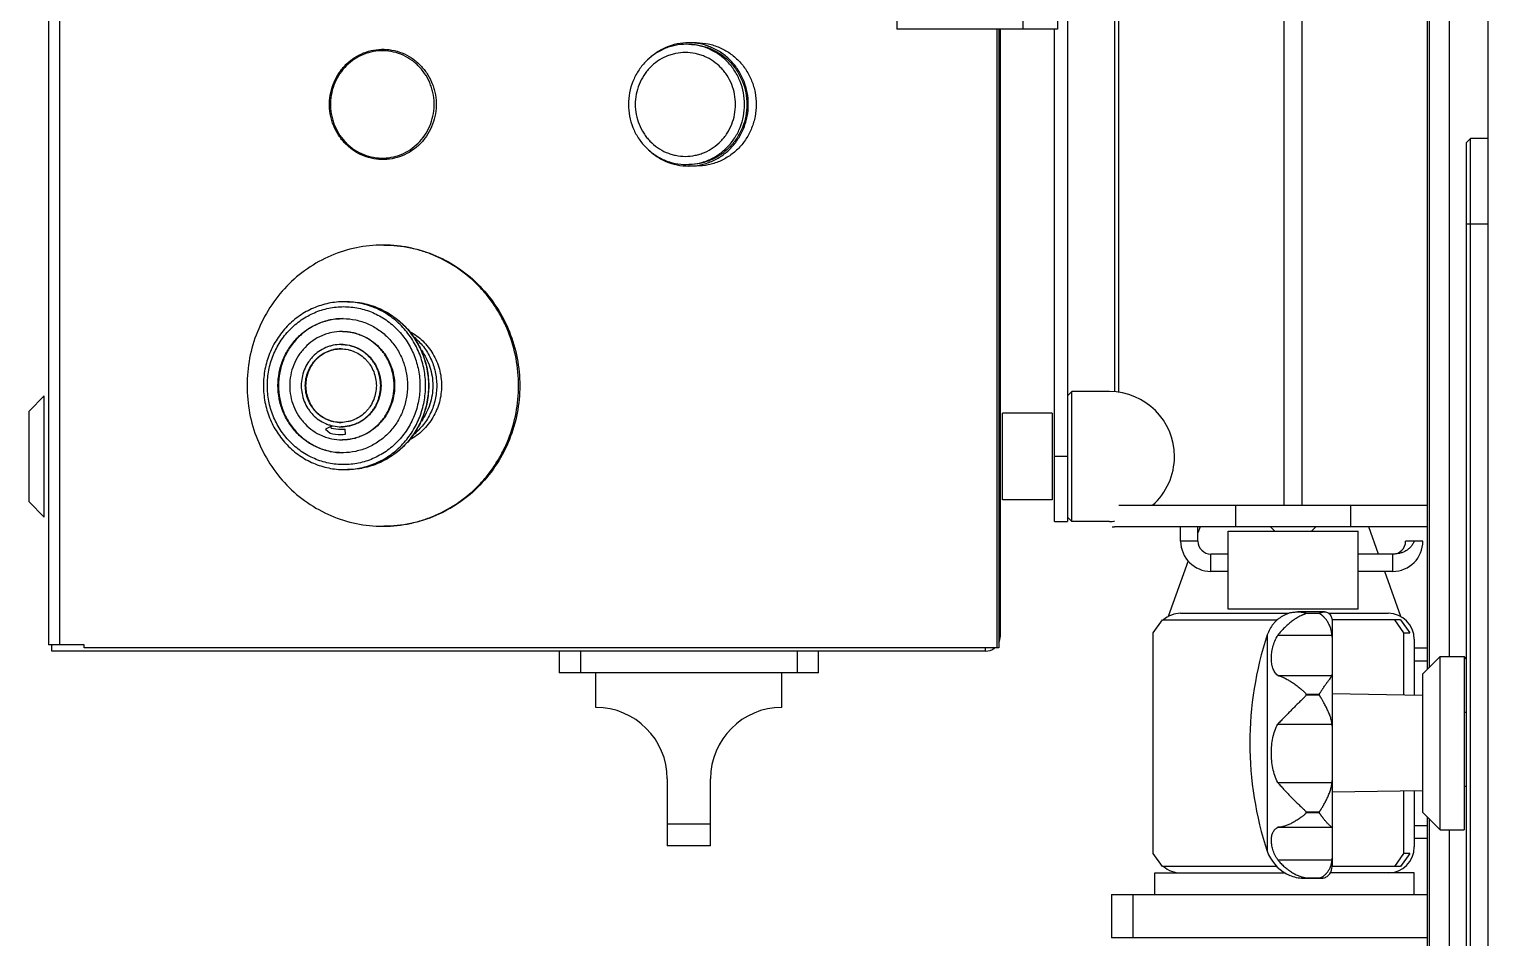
# Model space of a CAD drawing. Header units: millimetres. Extents: x -187347 to 135007, y -6415 to 292048.
# Drawn here: x -39841.5 to -39504.4, y 94202.8 to 94412.8 of the extents above; entities that cross this region are included whole.
import ezdxf

# ---------------------------------------------------------------- set-up
doc = ezdxf.new("R2010")
doc.units = ezdxf.units.MM
doc.header["$LTSCALE"] = 100
doc.layers.add('Layout Cabinplant', color=30, linetype='Continuous')

# ---------------------------------------------------------------- blocks, each defined once
blk = doc.blocks.new('Denester')
at = {"layer": 'Layout Cabinplant', "color": 0, "linetype": 'Continuous'}
for p, q in [((-917.9, -999.03), (-917.9, -2810.53)), ((-1250.58, -2000.78), (-1250.58, -2397.78)), ((-1247.98, -2397.78), (-1247.98, -2000.78)), ((-1017.37, -2121.53), (-1017.37, -2255.53)), ((-1015.08, -2203.53), (-1015.08, -2369.28)), ((-1004.08, -2339.35), (-1004.08, -2203.53)), ((-1003.21, -2339.45), (-1003.21, -2203.53)), ((-965.02, -2203.53), (-965.02, -2365.53)), ((-960.78, -2365.53), (-960.78, -2203.53)), ((-931.83, -2403.46), (-931.83, -2224.53)), ((-931.49, -2224.53), (-931.49, -2403.12)), ((-926.73, -2400.53), (-926.73, -2224.53)), ((-1054.47, -2248.02), (-1054.47, -2255.53)), ((-1025.37, -2248.01), (-1025.37, -2255.53)), ((-1017.37, -2255.53), (-1054.47, -2255.53)), ((-1031.31, -2398.53), (-1031.31, -2255.53)), ((-1030.92, -2255.53), (-1030.92, -2398.53)), ((-1030.58, -2395.78), (-1030.58, -2255.53)), ((-1018.08, -2369.28), (-1018.08, -2255.53)), ((-1100.78, -2258.66), (-1102.6, -2258.66)), ((-921.9, -2280.78), (-922.9, -2281.78)), ((-922.9, -2281.78), (-922.9, -2416.63)), ((-917.9, -2280.78), (-921.9, -2280.78)), ((-921.9, -2560.28), (-921.9, -2280.78)), ((-1100.78, -2287.16), (-1102.6, -2287.16)), ((-922.9, -2300.53), (-917.9, -2300.53)), ((-1015.08, -2340.28), (-1014.08, -2339.28)), ((-1005.33, -2339.28), (-1014.08, -2339.28)), ((-1014.08, -2369.28), (-1014.08, -2339.28)), ((-1251.58, -2340.28), (-1255.08, -2343.78)), ((-1251.58, -2368.28), (-1251.58, -2340.28)), ((-1255.08, -2364.78), (-1255.08, -2343.78)), ((-1018.58, -2344.28), (-1030.08, -2344.28)), ((-1030.08, -2364.28), (-1030.08, -2344.28)), ((-1018.58, -2344.28), (-1018.58, -2364.28)), ((-1185.15, -2347.25), (-1186.6, -2347.96)), ((-1186.6, -2347.96), (-1185.51, -2348.91)), ((-1185.26, -2347.74), (-1185.15, -2347.25)), ((-1181.94, -2349.13), (-1182.06, -2347.94)), ((-1015.08, -2354.28), (-1018.08, -2354.28)), ((-1251.58, -2368.28), (-1255.08, -2364.78)), ((-1018.58, -2364.28), (-1030.08, -2364.28)), ((-1003.21, -2365.53), (-931.83, -2365.53)), ((-976.26, -2365.53), (-976.26, -2370.53)), ((-949.55, -2370.53), (-949.55, -2365.53)), ((-1018.08, -2369.28), (-1015.08, -2369.28)), ((-1015.08, -2368.28), (-1014.08, -2369.28)), ((-1005.33, -2369.28), (-1014.08, -2369.28)), ((-1004.71, -2370.53), (-1004.16, -2370.53)), ((-931.83, -2370.53), (-1004.16, -2370.53)), ((-988.9, -2373.83), (-988.9, -2370.53)), ((-984.9, -2373.83), (-984.9, -2370.53)), ((-984.4, -2370.53), (-984.9, -2371.95)), ((-977.9, -2371.53), (-947.9, -2371.53)), ((-977.9, -2389.53), (-977.9, -2371.53)), ((-968.15, -2370.53), (-967.15, -2371.53)), ((-957.65, -2370.53), (-958.65, -2371.53)), ((-947.9, -2389.53), (-947.9, -2371.53)), ((-943.17, -2376.83), (-945.41, -2370.53)), ((-984.9, -2373.83), (-988.9, -2373.83)), ((-977.9, -2376.83), (-981.9, -2376.83)), ((-981.9, -2380.83), (-981.9, -2376.83)), ((-939.9, -2376.83), (-947.9, -2376.83)), ((-939.9, -2376.83), (-939.9, -2380.83)), ((-932.9, -2373.83), (-936.9, -2373.83)), ((-987.2, -2378.4), (-991.78, -2391.28)), ((-977.9, -2380.83), (-981.9, -2380.83)), ((-939.9, -2380.83), (-947.9, -2380.83)), ((-938.02, -2391.28), (-941.74, -2380.83)), ((-988.9, -2390.53), (-963.89, -2390.53)), ((-947.9, -2389.53), (-977.9, -2389.53)), ((-955.68, -2390.19), (-961.82, -2390.19)), ((-959.9, -2390.48), (-956.9, -2390.48)), ((-959.9, -2390.56), (-959.9, -2390.48)), ((-956.9, -2390.56), (-959.9, -2390.56)), ((-956.9, -2390.48), (-956.9, -2390.56)), ((-954.67, -2390.53), (-940.9, -2390.53)), ((-995.25, -2395.03), (-993.13, -2392.03)), ((-993.13, -2392.03), (-966.56, -2392.03)), ((-938.08, -2392.03), (-953.9, -2392.03)), ((-953.9, -2392.13), (-953.9, -2447.15)), ((-939.5, -2392.03), (-937.38, -2395.03)), ((-938.08, -2392.03), (-935.96, -2395.03)), ((-995.25, -2446.03), (-995.25, -2395.03)), ((-968.9, -2395.53), (-968.9, -2445.53)), ((-966.44, -2395.58), (-953.91, -2395.58)), ((-937.38, -2395.03), (-935.96, -2395.03)), ((-937.38, -2395.03), (-937.38, -2409.45)), ((-934.9, -2396.53), (-934.9, -2409.49)), ((-1242.37, -2397.78), (-1250.58, -2397.78)), ((-1249.83, -2399.28), (-1249.83, -2397.78)), ((-1034.08, -2399.28), (-1249.83, -2399.28)), ((-1242.37, -2398.53), (-1242.37, -2397.78)), ((-1030.92, -2398.53), (-1242.37, -2398.53)), ((-1132.58, -2399.28), (-1132.58, -2404.28)), ((-1127.58, -2404.28), (-1127.58, -2399.28)), ((-1077.58, -2399.28), (-1077.58, -2404.28)), ((-1072.58, -2404.28), (-1072.58, -2399.28)), ((-1034.08, -2398.53), (-1034.08, -2399.28)), ((-934.9, -2398.53), (-931.83, -2398.53)), ((-932.9, -2404.53), (-928.9, -2400.53)), ((-928.9, -2400.53), (-923.4, -2400.53)), ((-928.9, -2440.53), (-928.9, -2400.53)), ((-922.9, -2401.03), (-923.4, -2400.53)), ((-923.4, -2400.53), (-923.4, -2413.27)), ((-934.9, -2401.53), (-931.83, -2401.53)), ((-1072.58, -2404.28), (-1132.58, -2404.28)), ((-1124.08, -2412.28), (-1124.08, -2404.28)), ((-1081.08, -2412.28), (-1081.08, -2404.28)), ((-966.44, -2404.91), (-953.91, -2404.91)), ((-932.9, -2436.53), (-932.9, -2404.53)), ((-959.9, -2409.18), (-956.9, -2409.18)), ((-959.9, -2409.43), (-959.9, -2409.18)), ((-956.9, -2409.43), (-959.9, -2409.43)), ((-956.9, -2409.18), (-956.9, -2409.43)), ((-932.9, -2409.53), (-953.9, -2409.16)), ((-923.4, -2413.27), (-922.9, -2413.45)), ((-923.4, -2413.27), (-923.4, -2440.53)), ((-966.44, -2416.12), (-953.91, -2416.12)), ((-922.9, -2416.63), (-922.9, -2424.43)), ((-922.9, -2424.43), (-922.9, -2559.28)), ((-1107.58, -2428.78), (-1107.58, -2444.28)), ((-1097.58, -2444.28), (-1097.58, -2428.78)), ((-966.44, -2429.65), (-953.91, -2429.65)), ((-922.9, -2430.53), (-923.4, -2430.53)), ((-932.9, -2431.53), (-953.9, -2431.9)), ((-937.38, -2431.61), (-937.38, -2446.03)), ((-934.9, -2431.56), (-934.9, -2444.53)), ((-959.9, -2436.43), (-956.9, -2436.43)), ((-959.9, -2436.66), (-959.9, -2436.43)), ((-956.9, -2436.66), (-959.9, -2436.66)), ((-956.9, -2436.43), (-956.9, -2436.66)), ((-932.9, -2436.53), (-928.9, -2440.53)), ((-931.83, -2659), (-931.83, -2437.6)), ((-1097.58, -2439.28), (-1107.58, -2439.28)), ((-966.44, -2439.98), (-953.91, -2439.98)), ((-934.9, -2439.53), (-931.83, -2439.53)), ((-931.49, -2437.94), (-931.49, -2659.41)), ((-928.9, -2440.53), (-923.4, -2440.53)), ((-926.73, -2664.2), (-926.73, -2440.53)), ((-1097.58, -2444.28), (-1107.58, -2444.28)), ((-934.9, -2442.53), (-931.83, -2442.53)), ((-993.13, -2449.03), (-995.25, -2446.03)), ((-966.44, -2447.52), (-953.91, -2447.52)), ((-953.9, -2447.15), (-953.9, -2449.03)), ((-937.38, -2446.03), (-939.5, -2449.03)), ((-935.96, -2446.03), (-938.08, -2449.03)), ((-935.96, -2446.03), (-937.38, -2446.03)), ((-994.9, -2450.53), (-964.8, -2450.53)), ((-994.9, -2455.53), (-994.9, -2450.53)), ((-966.67, -2449.03), (-993.13, -2449.03)), ((-964.47, -2450.73), (-963.65, -2451.14)), ((-954.43, -2450.73), (-954.78, -2451.14)), ((-934.9, -2450.53), (-954.3, -2450.53)), ((-938.08, -2449.03), (-953.9, -2449.03)), ((-934.9, -2455.53), (-934.9, -2450.53)), ((-956.34, -2451.79), (-960.62, -2451.79)), ((-959.9, -2451.7), (-956.9, -2451.7)), ((-959.9, -2451.74), (-959.9, -2451.7)), ((-956.9, -2451.74), (-959.9, -2451.74)), ((-956.9, -2451.7), (-956.9, -2451.74)), ((-1004.9, -2455.53), (-931.83, -2455.53)), ((-1004.9, -2455.53), (-1004.9, -2465.53)), ((-999.9, -2465.53), (-999.9, -2455.53)), ((-931.83, -2465.53), (-1004.9, -2465.53))]:
    blk.add_line(p, q, dxfattribs=at)
for centre, radius, start, end in [((-1173.32, -2335.65), 30.24, 89.5119, 90), ((-1182.18, -2336.61), 18.1, 87.8735, 89.9996), ((-1182.59, -2336.81), 14.4, 89.5766, 90), ((-1182.77, -2337.01), 11.6, 89.4816, 89.9999), ((-1183.04, -2337.3), 7.89, 89.4425, 89.9999), ((-1183, -2337.22), 8.81, 89.5, 89.9999), ((-1172.48, -2337.55), 10.95, 129.5243, 129.7008), ((-1173.3, -2337.26), 10.6, 107.5445, 107.9252), ((-1173.04, -2337.26), 10.6, 108.6951, 109.0421), ((-1172.64, -2337.28), 10.63, 110.0244, 110.4318), ((-1170.03, -2337.46), 8.31, 114.3439, 114.9033), ((-1168.17, -2337.79), 8.75, 144.288, 144.7861), ((-1168.41, -2337.55), 8.41, 122.8559, 123.4762), ((-1168.18, -2338.03), 8.75, 215.2169, 215.7145), ((-1183.04, -2338.52), 7.89, 270.0001, 270.5575), ((-1172.48, -2338.27), 10.95, 230.2991, 230.4755), ((-1170.03, -2338.36), 8.31, 245.0942, 245.6532), ((-1168.41, -2338.27), 8.41, 236.5238, 237.1441), ((-1183.05, -2338.27), 10.92, 256.9684, 269.9924), ((-1183.05, -2338.19), 9.8, 256.9999, 269.9925), ((-1183.05, -2338.2), 9.79, 270.0024, 275.8494), ((-1183.05, -2338.28), 10.91, 270.0024, 275.8494), ((-1183, -2338.6), 8.81, 270.0001, 270.5), ((-1173.3, -2338.56), 10.6, 252.0706, 252.4519), ((-1173.04, -2338.56), 10.6, 250.9588, 251.3059), ((-1172.64, -2338.54), 10.63, 249.5679, 249.9753), ((-1182.77, -2338.8), 11.6, 270.0001, 270.5184), ((-1182.59, -2339.01), 14.4, 270, 270.4234), ((-1182.18, -2339.21), 18.1, 270.0004, 272.1265), ((-1173.32, -2340.17), 30.24, 270, 270.4881), ((-981.9, -2373.83), 7, 180, 270), ((-981.9, -2373.83), 3, 180, 270), ((-939.9, -2373.83), 7, 270, 0), ((-939.9, -2373.83), 3, 270, 0), ((-988.9, -2396.53), 6, 90, 131.3415), ((-940.9, -2396.53), 6, 0, 90), ((-959.53, -2399.02), 10, 143.006, 159.5546), ((-1034.08, -2395.78), 3.5, 334.4732, 0), ((-892.78, -2420.53), 80.12, 161.8194, 198.1806), ((-963.04, -2396), 9.14, 359.9668, 2.627), ((-1034.08, -2395.78), 3.5, 270, 308.0281), ((-1124.08, -2428.78), 16.5, 0, 90), ((-1081.08, -2428.78), 16.5, 90, 180), ((-964.68, -2416.58), 10.78, 359.9637, 2.4192), ((-965.71, -2429.17), 11.81, 357.6891, 0.0398), ((-959.53, -2442.04), 10, 200.4454, 240.3863), ((-961.08, -2447.15), 7.18, 357.0368, 0.0349), ((-940.9, -2444.53), 6, 270, 0), ((-988.9, -2444.53), 6, 228.6634, 270), ((-956.9, -2449.03), 3, 325.4676, 0), ((-958.05, -2448.93), 4.15, 358.62, 0.008)]:
    blk.add_arc(centre, radius, start, end, dxfattribs=at)
for major_axis, start_param, end_param in [((0, 15), 4.712389, 6.283185), ((15, 0), 5.434014, 6.283185), ((0, 15), 3.141593, 3.219376)]:
    blk.add_ellipse((-1005.33, -2354.28), major_axis=major_axis, ratio=1, start_param=start_param, end_param=end_param, dxfattribs=at)
for points, knots in [([(-1103.13, -2259.02), (-1104.01, -2259.02), (-1105.33, -2259.15), (-1107.03, -2259.59), (-1108.69, -2260.21), (-1110.64, -2261.29), (-1112.34, -2262.74), (-1113.52, -2264.08), (-1114.57, -2265.55), (-1115.61, -2267.56), (-1116.38, -2270.19), (-1116.64, -2272.91), (-1116.38, -2275.63), (-1115.61, -2278.25), (-1114.57, -2280.27), (-1113.52, -2281.74), (-1112.34, -2283.08), (-1110.64, -2284.53), (-1108.69, -2285.61), (-1107.03, -2286.23), (-1105.33, -2286.67), (-1104.01, -2286.8), (-1103.13, -2286.8)], [0, 0, 0, 0, 0.061414, 0.092217, 0.123072, 0.184953, 0.247227, 0.27856, 0.309998, 0.373082, 0.436461, 0.5, 0.563539, 0.626918, 0.690002, 0.72144, 0.752773, 0.815047, 0.876928, 0.907783, 0.938586, 1, 1, 1, 1]), ([(-1102.6, -2258.66), (-1103.5, -2258.66), (-1105.32, -2258.85), (-1107.92, -2259.67), (-1110.33, -2261), (-1111.72, -2262.2), (-1112.36, -2262.86)], [0, 0, 0, 0, 0.248486, 0.49764, 0.748024, 1, 1, 1, 1]), ([(-1103.13, -2286.8), (-1102.25, -2286.8), (-1100.93, -2286.67), (-1099.23, -2286.23), (-1097.57, -2285.61), (-1095.62, -2284.53), (-1093.92, -2283.08), (-1092.74, -2281.74), (-1091.69, -2280.27), (-1090.65, -2278.25), (-1089.88, -2275.63), (-1089.62, -2272.91), (-1089.88, -2270.19), (-1090.65, -2267.56), (-1091.69, -2265.55), (-1092.74, -2264.08), (-1093.92, -2262.74), (-1095.62, -2261.29), (-1097.57, -2260.21), (-1099.23, -2259.59), (-1100.93, -2259.15), (-1102.25, -2259.02), (-1103.13, -2259.02)], [0, 0, 0, 0, 0.061414, 0.092217, 0.123072, 0.184953, 0.247227, 0.27856, 0.309998, 0.373082, 0.436461, 0.5, 0.563539, 0.626918, 0.690002, 0.72144, 0.752773, 0.815047, 0.876928, 0.907783, 0.938586, 1, 1, 1, 1]), ([(-1102.6, -2287.16), (-1101.7, -2287.16), (-1100.35, -2287.02), (-1098.6, -2286.57), (-1096.9, -2285.94), (-1094.9, -2284.83), (-1093.15, -2283.34), (-1091.94, -2281.96), (-1090.87, -2280.46), (-1089.8, -2278.39), (-1089.01, -2275.7), (-1088.75, -2272.91), (-1089.01, -2270.12), (-1089.8, -2267.43), (-1090.87, -2265.36), (-1091.94, -2263.86), (-1093.15, -2262.48), (-1094.9, -2260.99), (-1096.9, -2259.88), (-1098.6, -2259.25), (-1100.35, -2258.8), (-1101.7, -2258.66), (-1102.6, -2258.66)], [0, 0, 0, 0, 0.061415, 0.092217, 0.123072, 0.184954, 0.247226, 0.27856, 0.309997, 0.373082, 0.436461, 0.5, 0.563537, 0.626916, 0.69, 0.721437, 0.752771, 0.815044, 0.876926, 0.907781, 0.938585, 1, 1, 1, 1]), ([(-1102.6, -2259.02), (-1101.72, -2259.02), (-1100.4, -2259.15), (-1098.7, -2259.59), (-1097.04, -2260.21), (-1095.09, -2261.29), (-1093.39, -2262.74), (-1092.21, -2264.08), (-1091.16, -2265.55), (-1090.12, -2267.56), (-1089.35, -2270.19), (-1089.1, -2272.91), (-1089.35, -2275.63), (-1090.12, -2278.25), (-1091.16, -2280.27), (-1092.21, -2281.74), (-1093.39, -2283.08), (-1095.09, -2284.53), (-1097.04, -2285.61), (-1098.7, -2286.23), (-1100.4, -2286.67), (-1101.72, -2286.8), (-1102.6, -2286.8)], [0, 0, 0, 0, 0.061415, 0.092218, 0.123072, 0.184954, 0.247226, 0.27856, 0.309997, 0.373082, 0.436461, 0.499999, 0.563537, 0.626916, 0.69, 0.721437, 0.75277, 0.815044, 0.876926, 0.907781, 0.938585, 1, 1, 1, 1]), ([(-1100.78, -2258.66), (-1099.88, -2258.66), (-1098.52, -2258.8), (-1096.78, -2259.25), (-1095.08, -2259.88), (-1093.08, -2260.99), (-1091.33, -2262.48), (-1090.12, -2263.86), (-1089.05, -2265.36), (-1087.98, -2267.43), (-1087.19, -2270.12), (-1086.93, -2272.91), (-1087.19, -2275.7), (-1087.98, -2278.39), (-1089.05, -2280.46), (-1090.12, -2281.96), (-1091.33, -2283.34), (-1093.08, -2284.83), (-1095.08, -2285.94), (-1096.78, -2286.57), (-1098.52, -2287.02), (-1099.88, -2287.16), (-1100.78, -2287.16)], [0, 0, 0, 0, 0.061415, 0.092217, 0.123072, 0.184954, 0.247226, 0.27856, 0.309997, 0.373082, 0.436461, 0.5, 0.563537, 0.626916, 0.69, 0.721437, 0.752771, 0.815044, 0.876926, 0.907781, 0.938585, 1, 1, 1, 1]), ([(-1178.31, -2284.57), (-1179.04, -2284.23), (-1180.11, -2283.61), (-1181.38, -2282.58), (-1182.55, -2281.43), (-1183.8, -2279.78), (-1184.71, -2277.91), (-1185.22, -2276.33), (-1185.58, -2274.7), (-1185.73, -2272.61), (-1185.43, -2270.12), (-1184.68, -2267.73), (-1183.48, -2265.55), (-1181.9, -2263.64), (-1179.98, -2262.09), (-1177.81, -2260.95), (-1175.46, -2260.27), (-1173.03, -2260.08), (-1170.61, -2260.39), (-1169.07, -2260.91), (-1168.34, -2261.25)], [0, 0, 0, 0, 0.061977, 0.093139, 0.124398, 0.187131, 0.250214, 0.281897, 0.31363, 0.377104, 0.44056, 0.503853, 0.56686, 0.629502, 0.691756, 0.753656, 0.815291, 0.876793, 0.938313, 1, 1, 1, 1]), ([(-1168.6, -2261.56), (-1169.32, -2261.23), (-1170.82, -2260.72), (-1173.17, -2260.43), (-1175.53, -2260.61), (-1177.81, -2261.27), (-1179.92, -2262.38), (-1181.78, -2263.89), (-1183.32, -2265.74), (-1184.48, -2267.87), (-1185.22, -2270.2), (-1185.5, -2272.62), (-1185.35, -2274.66), (-1185.01, -2276.24), (-1184.51, -2277.78), (-1183.63, -2279.6), (-1182.41, -2281.21), (-1181.27, -2282.33), (-1180.03, -2283.33), (-1179, -2283.93), (-1178.28, -2284.26)], [0, 0, 0, 0, 0.061615, 0.123065, 0.184479, 0.246041, 0.307888, 0.37012, 0.432774, 0.495822, 0.559178, 0.622711, 0.686265, 0.718034, 0.74975, 0.812888, 0.875642, 0.9069, 0.938068, 1, 1, 1, 1]), ([(-1168.34, -2261.25), (-1167.6, -2261.59), (-1166.53, -2262.21), (-1165.26, -2263.23), (-1164.09, -2264.39), (-1162.84, -2266.04), (-1161.93, -2267.91), (-1161.42, -2269.49), (-1161.07, -2271.12), (-1160.91, -2273.21), (-1161.21, -2275.7), (-1161.97, -2278.08), (-1163.16, -2280.27), (-1164.74, -2282.18), (-1166.66, -2283.73), (-1168.83, -2284.87), (-1171.18, -2285.55), (-1173.61, -2285.74), (-1176.03, -2285.43), (-1177.57, -2284.91), (-1178.31, -2284.57)], [0, 0, 0, 0, 0.061977, 0.093139, 0.124398, 0.187131, 0.250214, 0.281897, 0.31363, 0.377104, 0.44056, 0.503853, 0.56686, 0.629502, 0.691756, 0.753656, 0.815291, 0.876793, 0.938313, 1, 1, 1, 1]), ([(-1178.28, -2284.26), (-1177.57, -2284.59), (-1176.07, -2285.1), (-1173.72, -2285.39), (-1171.36, -2285.21), (-1169.08, -2284.55), (-1166.97, -2283.44), (-1165.11, -2281.93), (-1163.57, -2280.08), (-1162.41, -2277.95), (-1161.67, -2275.62), (-1161.39, -2273.2), (-1161.53, -2271.16), (-1161.88, -2269.58), (-1162.37, -2268.04), (-1163.26, -2266.22), (-1164.48, -2264.61), (-1165.62, -2263.49), (-1166.85, -2262.49), (-1167.89, -2261.89), (-1168.6, -2261.56)], [0, 0, 0, 0, 0.061615, 0.123065, 0.184478, 0.246041, 0.307888, 0.37012, 0.432774, 0.495822, 0.559178, 0.622711, 0.686265, 0.718035, 0.749751, 0.812888, 0.875642, 0.9069, 0.938068, 1, 1, 1, 1]), ([(-1103.38, -2260.91), (-1104.14, -2260.91), (-1105.28, -2261.03), (-1106.75, -2261.41), (-1108.18, -2261.94), (-1109.87, -2262.87), (-1111.34, -2264.12), (-1112.36, -2265.29), (-1113.26, -2266.55), (-1114.16, -2268.29), (-1114.82, -2270.56), (-1115.05, -2272.91), (-1114.82, -2275.26), (-1114.16, -2277.53), (-1113.26, -2279.27), (-1112.36, -2280.53), (-1111.34, -2281.7), (-1109.87, -2282.95), (-1108.18, -2283.88), (-1106.75, -2284.41), (-1105.28, -2284.79), (-1104.14, -2284.91), (-1103.38, -2284.91)], [0, 0, 0, 0, 0.061413, 0.092219, 0.123074, 0.184953, 0.247227, 0.278559, 0.309997, 0.373082, 0.436461, 0.499999, 0.563536, 0.626915, 0.689999, 0.721436, 0.752769, 0.815043, 0.876924, 0.90778, 0.938587, 1, 1, 1, 1]), ([(-1103.38, -2284.91), (-1102.62, -2284.91), (-1101.48, -2284.79), (-1100.01, -2284.41), (-1098.58, -2283.88), (-1096.89, -2282.95), (-1095.42, -2281.7), (-1094.41, -2280.53), (-1093.5, -2279.27), (-1092.6, -2277.53), (-1091.94, -2275.26), (-1091.72, -2272.91), (-1091.94, -2270.56), (-1092.6, -2268.29), (-1093.5, -2266.55), (-1094.41, -2265.29), (-1095.42, -2264.12), (-1096.89, -2262.87), (-1098.58, -2261.94), (-1100.01, -2261.41), (-1101.48, -2261.03), (-1102.62, -2260.91), (-1103.38, -2260.91)], [0, 0, 0, 0, 0.061413, 0.092219, 0.123074, 0.184953, 0.247227, 0.278559, 0.309997, 0.373082, 0.436461, 0.499999, 0.563536, 0.626915, 0.689999, 0.721436, 0.752769, 0.815043, 0.876924, 0.90778, 0.938587, 1, 1, 1, 1]), ([(-1112.37, -2282.95), (-1111.74, -2283.61), (-1110.34, -2284.81), (-1107.93, -2286.15), (-1105.32, -2286.97), (-1103.51, -2287.16), (-1102.6, -2287.16)], [0, 0, 0, 0, 0.251979, 0.502365, 0.751519, 1, 1, 1, 1]), ([(-1173.32, -2305.41), (-1175.37, -2305.41), (-1179.49, -2305.83), (-1185.43, -2307.7), (-1190.89, -2310.72), (-1195.68, -2314.8), (-1199.6, -2319.75), (-1202.52, -2325.41), (-1204.31, -2331.54), (-1204.92, -2337.91), (-1204.31, -2344.28), (-1202.52, -2350.41), (-1199.6, -2356.07), (-1195.68, -2361.02), (-1190.89, -2365.1), (-1185.43, -2368.12), (-1179.49, -2369.99), (-1175.37, -2370.41), (-1173.32, -2370.41)], [0, 0, 0, 0, 0.061435, 0.123031, 0.184931, 0.247224, 0.30994, 0.373043, 0.436442, 0.5, 0.563558, 0.626957, 0.69006, 0.752775, 0.815069, 0.876969, 0.938565, 1, 1, 1, 1]), ([(-1173.06, -2305.41), (-1171.01, -2305.41), (-1166.89, -2305.83), (-1160.96, -2307.7), (-1155.49, -2310.72), (-1150.71, -2314.8), (-1146.78, -2319.75), (-1143.87, -2325.41), (-1142.07, -2331.54), (-1141.47, -2337.91), (-1142.07, -2344.28), (-1143.87, -2350.41), (-1146.78, -2356.07), (-1150.71, -2361.02), (-1155.49, -2365.1), (-1160.96, -2368.12), (-1166.89, -2369.99), (-1171.01, -2370.41), (-1173.06, -2370.41)], [0, 0, 0, 0, 0.061435, 0.123031, 0.184931, 0.247224, 0.30994, 0.373043, 0.436442, 0.5, 0.563558, 0.626957, 0.69006, 0.752775, 0.815069, 0.876969, 0.938565, 1, 1, 1, 1]), ([(-1173.06, -2370.41), (-1172.04, -2370.4), (-1170, -2370.28), (-1166.96, -2369.79), (-1163.99, -2368.99), (-1160.14, -2367.54), (-1155.62, -2365), (-1151.67, -2361.61), (-1148.94, -2358.47), (-1147.12, -2355.91), (-1145.55, -2353.18), (-1143.81, -2349.34), (-1142.33, -2344.25), (-1141.73, -2337.91), (-1142.33, -2331.57), (-1143.81, -2326.48), (-1145.55, -2322.64), (-1147.12, -2319.91), (-1148.94, -2317.35), (-1151.67, -2314.21), (-1155.62, -2310.82), (-1160.14, -2308.28), (-1163.99, -2306.82), (-1166.96, -2306.03), (-1170, -2305.54), (-1172.04, -2305.42), (-1173.06, -2305.41)], [0, 0, 0, 0, 0.030723, 0.061476, 0.092264, 0.123115, 0.184981, 0.247241, 0.278566, 0.309994, 0.341519, 0.37313, 0.436486, 0.5, 0.563514, 0.62687, 0.658481, 0.690006, 0.721434, 0.752759, 0.815018, 0.876885, 0.907736, 0.938524, 0.969276, 1, 1, 1, 1]), ([(-1182.18, -2318.51), (-1182.8, -2318.51), (-1184.02, -2318.57), (-1185.85, -2318.85), (-1187.63, -2319.32), (-1189.95, -2320.17), (-1192.67, -2321.68), (-1195.05, -2323.71), (-1196.69, -2325.59), (-1197.79, -2327.12), (-1198.74, -2328.75), (-1199.79, -2331.05), (-1200.68, -2334.11), (-1201.04, -2337.91), (-1200.68, -2341.71), (-1199.79, -2344.77), (-1198.74, -2347.07), (-1197.79, -2348.7), (-1196.69, -2350.23), (-1195.05, -2352.11), (-1192.67, -2354.14), (-1189.95, -2355.65), (-1187.63, -2356.5), (-1185.85, -2356.97), (-1184.02, -2357.25), (-1182.8, -2357.31), (-1182.18, -2357.31)], [0, 0, 0, 0, 0.030727, 0.061475, 0.092264, 0.123114, 0.184976, 0.247231, 0.278555, 0.309983, 0.341508, 0.373121, 0.436481, 0.5, 0.563519, 0.626879, 0.658492, 0.690017, 0.721445, 0.752769, 0.815024, 0.876886, 0.907736, 0.938525, 0.969273, 1, 1, 1, 1]), ([(-1182.38, -2356.17), (-1182.96, -2356.17), (-1184.11, -2356.11), (-1185.83, -2355.85), (-1187.51, -2355.41), (-1189.69, -2354.61), (-1192.25, -2353.19), (-1194.49, -2351.28), (-1196.03, -2349.51), (-1197.07, -2348.07), (-1197.96, -2346.53), (-1198.95, -2344.37), (-1199.79, -2341.49), (-1200.13, -2337.91), (-1199.79, -2334.33), (-1198.95, -2331.46), (-1197.96, -2329.29), (-1197.07, -2327.75), (-1196.04, -2326.31), (-1194.49, -2324.54), (-1192.25, -2322.64), (-1189.69, -2321.22), (-1187.51, -2320.41), (-1185.27, -2319.83), (-1183.53, -2319.65), (-1182.38, -2319.65)], [0, 0, 0, 0, 0.030718, 0.06147, 0.092257, 0.123108, 0.184961, 0.247202, 0.278519, 0.309942, 0.341465, 0.373077, 0.436432, 0.49995, 0.56347, 0.626835, 0.658456, 0.689993, 0.721433, 0.752766, 0.815029, 0.876918, 0.907783, 0.93859, 1, 1, 1, 1]), ([(-1182.38, -2319.65), (-1181.8, -2319.65), (-1180.65, -2319.71), (-1178.93, -2319.97), (-1177.25, -2320.41), (-1175.07, -2321.21), (-1172.51, -2322.63), (-1170.27, -2324.54), (-1168.72, -2326.31), (-1167.69, -2327.75), (-1166.8, -2329.29), (-1165.81, -2331.45), (-1164.97, -2334.32), (-1164.63, -2337.9), (-1164.97, -2341.49), (-1165.81, -2344.36), (-1166.79, -2346.52), (-1167.68, -2348.07), (-1168.72, -2349.51), (-1170.27, -2351.28), (-1172.5, -2353.18), (-1175.07, -2354.6), (-1177.25, -2355.41), (-1179.49, -2355.99), (-1181.23, -2356.17), (-1182.38, -2356.17)], [0, 0, 0, 0, 0.030718, 0.06147, 0.092257, 0.123108, 0.184961, 0.247202, 0.278519, 0.309942, 0.341465, 0.373077, 0.436432, 0.49995, 0.56347, 0.626835, 0.658456, 0.689993, 0.721433, 0.752766, 0.815029, 0.876918, 0.907783, 0.93859, 1, 1, 1, 1]), ([(-1181.51, -2318.51), (-1180.89, -2318.51), (-1179.66, -2318.57), (-1177.83, -2318.85), (-1176.04, -2319.32), (-1173.72, -2320.18), (-1170.99, -2321.69), (-1168.6, -2323.71), (-1166.95, -2325.59), (-1165.85, -2327.13), (-1164.91, -2328.76), (-1163.86, -2331.06), (-1162.96, -2334.11), (-1162.6, -2337.91), (-1162.96, -2341.71), (-1163.86, -2344.76), (-1164.91, -2347.06), (-1165.85, -2348.69), (-1166.95, -2350.23), (-1168.6, -2352.11), (-1170.99, -2354.13), (-1173.72, -2355.64), (-1176.04, -2356.5), (-1177.83, -2356.97), (-1179.66, -2357.25), (-1180.89, -2357.31), (-1181.51, -2357.31)], [0, 0, 0, 0, 0.030811, 0.06164, 0.092504, 0.123417, 0.18537, 0.247654, 0.278969, 0.310371, 0.341856, 0.373416, 0.43664, 0.5, 0.56336, 0.626584, 0.658144, 0.689629, 0.721031, 0.752346, 0.81463, 0.876583, 0.907496, 0.93836, 0.969189, 1, 1, 1, 1]), ([(-1181.51, -2318.51), (-1180.9, -2318.51), (-1179.67, -2318.57), (-1177.85, -2318.85), (-1176.06, -2319.32), (-1173.75, -2320.17), (-1171.02, -2321.68), (-1168.64, -2323.71), (-1167, -2325.59), (-1165.9, -2327.12), (-1164.96, -2328.75), (-1163.91, -2331.05), (-1163.01, -2334.11), (-1162.65, -2337.91), (-1163.01, -2341.71), (-1163.91, -2344.77), (-1164.96, -2347.07), (-1165.9, -2348.7), (-1167, -2350.23), (-1168.64, -2352.11), (-1171.02, -2354.14), (-1173.75, -2355.65), (-1176.06, -2356.5), (-1177.85, -2356.97), (-1179.67, -2357.25), (-1180.9, -2357.31), (-1181.51, -2357.31)], [0, 0, 0, 0, 0.030727, 0.061475, 0.092264, 0.123114, 0.184976, 0.247231, 0.278555, 0.309983, 0.341508, 0.373121, 0.436481, 0.5, 0.563519, 0.626879, 0.658492, 0.690017, 0.721445, 0.752769, 0.815024, 0.876886, 0.907736, 0.938525, 0.969273, 1, 1, 1, 1]), ([(-1181.51, -2357.3), (-1180.91, -2357.27), (-1179.72, -2357.17), (-1177.94, -2356.84), (-1176.21, -2356.33), (-1173.97, -2355.43), (-1171.35, -2353.89), (-1169.07, -2351.86), (-1167.49, -2350), (-1166.44, -2348.48), (-1165.53, -2346.87), (-1164.53, -2344.62), (-1163.67, -2341.63), (-1163.33, -2337.91), (-1163.67, -2334.19), (-1164.53, -2331.2), (-1165.53, -2328.95), (-1166.44, -2327.34), (-1167.49, -2325.82), (-1169.07, -2323.96), (-1171.35, -2321.93), (-1173.97, -2320.39), (-1176.21, -2319.49), (-1177.94, -2318.98), (-1179.72, -2318.65), (-1180.91, -2318.54), (-1181.51, -2318.52)], [0, 0, 0, 0, 0.03072, 0.061466, 0.092258, 0.123114, 0.184998, 0.247273, 0.278601, 0.31003, 0.341553, 0.37316, 0.436504, 0.5, 0.563496, 0.62684, 0.658447, 0.68997, 0.721399, 0.752727, 0.815002, 0.876886, 0.907742, 0.938534, 0.96928, 1, 1, 1, 1]), ([(-1182.59, -2353.41), (-1183.57, -2353.41), (-1185.04, -2353.26), (-1186.94, -2352.77), (-1188.79, -2352.08), (-1190.97, -2350.88), (-1192.87, -2349.26), (-1194.18, -2347.76), (-1195.35, -2346.12), (-1196.51, -2343.87), (-1197.37, -2340.95), (-1197.66, -2337.91), (-1197.37, -2334.87), (-1196.51, -2331.95), (-1195.35, -2329.7), (-1194.18, -2328.06), (-1192.87, -2326.56), (-1190.97, -2324.94), (-1188.79, -2323.74), (-1186.94, -2323.05), (-1185.04, -2322.56), (-1183.57, -2322.41), (-1182.59, -2322.41)], [0, 0, 0, 0, 0.061416, 0.092215, 0.123071, 0.184953, 0.247227, 0.27856, 0.309998, 0.373082, 0.436461, 0.5, 0.563539, 0.626918, 0.690002, 0.72144, 0.752773, 0.815047, 0.876929, 0.907785, 0.938584, 1, 1, 1, 1]), ([(-1182.59, -2322.41), (-1183.56, -2322.42), (-1185.03, -2322.58), (-1186.92, -2323.08), (-1188.75, -2323.77), (-1190.92, -2324.98), (-1192.8, -2326.6), (-1194.1, -2328.1), (-1195.26, -2329.73), (-1196.41, -2331.97), (-1197.26, -2334.88), (-1197.55, -2337.91), (-1197.26, -2340.94), (-1196.41, -2343.85), (-1195.26, -2346.09), (-1194.1, -2347.72), (-1192.8, -2349.22), (-1190.92, -2350.84), (-1188.75, -2352.05), (-1186.92, -2352.74), (-1185.03, -2353.24), (-1183.56, -2353.4), (-1182.59, -2353.41)], [0, 0, 0, 0, 0.061417, 0.092216, 0.123073, 0.184959, 0.247236, 0.27857, 0.310008, 0.373091, 0.436466, 0.5, 0.563534, 0.626909, 0.689992, 0.72143, 0.752764, 0.815041, 0.876927, 0.907784, 0.938583, 1, 1, 1, 1]), ([(-1182.48, -2322.41), (-1181.51, -2322.42), (-1180.04, -2322.58), (-1178.15, -2323.08), (-1176.31, -2323.77), (-1174.15, -2324.98), (-1172.27, -2326.6), (-1170.97, -2328.1), (-1169.81, -2329.73), (-1168.65, -2331.97), (-1167.81, -2334.88), (-1167.52, -2337.91), (-1167.81, -2340.94), (-1168.65, -2343.85), (-1169.81, -2346.09), (-1170.97, -2347.72), (-1172.27, -2349.22), (-1174.15, -2350.84), (-1176.31, -2352.05), (-1178.15, -2352.74), (-1180.04, -2353.24), (-1181.51, -2353.4), (-1182.48, -2353.41)], [0, 0, 0, 0, 0.061417, 0.092216, 0.123073, 0.184959, 0.247236, 0.27857, 0.310008, 0.373091, 0.436466, 0.5, 0.563534, 0.626909, 0.689992, 0.72143, 0.752764, 0.815041, 0.876927, 0.907784, 0.938583, 1, 1, 1, 1]), ([(-1182.77, -2325.41), (-1183.56, -2325.41), (-1184.75, -2325.53), (-1186.29, -2325.93), (-1187.78, -2326.48), (-1189.53, -2327.45), (-1191.06, -2328.76), (-1192.12, -2329.97), (-1193.07, -2331.29), (-1194, -2333.1), (-1194.69, -2335.46), (-1194.93, -2337.91), (-1194.69, -2340.36), (-1194, -2342.72), (-1193.07, -2344.53), (-1192.12, -2345.85), (-1191.06, -2347.06), (-1189.53, -2348.37), (-1187.78, -2349.34), (-1186.29, -2349.89), (-1184.75, -2350.29), (-1183.56, -2350.41), (-1182.77, -2350.41)], [0, 0, 0, 0, 0.061416, 0.092216, 0.123071, 0.184953, 0.247227, 0.278561, 0.309998, 0.373082, 0.436462, 0.5, 0.563538, 0.626918, 0.690002, 0.721439, 0.752773, 0.815047, 0.876929, 0.907784, 0.938584, 1, 1, 1, 1]), ([(-1182.67, -2350.41), (-1181.88, -2350.4), (-1180.7, -2350.27), (-1179.18, -2349.86), (-1177.7, -2349.3), (-1175.96, -2348.33), (-1174.44, -2347.02), (-1173.4, -2345.81), (-1172.46, -2344.5), (-1171.54, -2342.69), (-1170.85, -2340.35), (-1170.62, -2337.91), (-1170.85, -2335.47), (-1171.54, -2333.13), (-1172.46, -2331.32), (-1173.4, -2330.01), (-1174.44, -2328.8), (-1175.96, -2327.49), (-1177.7, -2326.52), (-1179.18, -2325.96), (-1180.7, -2325.55), (-1181.88, -2325.42), (-1182.67, -2325.41)], [0, 0, 0, 0, 0.061417, 0.092217, 0.123074, 0.184961, 0.247238, 0.278573, 0.31001, 0.373093, 0.436468, 0.5, 0.563532, 0.626907, 0.68999, 0.721427, 0.752762, 0.815039, 0.876926, 0.907783, 0.938583, 1, 1, 1, 1]), ([(-1182.67, -2325.41), (-1181.88, -2325.41), (-1180.69, -2325.53), (-1179.16, -2325.93), (-1177.67, -2326.48), (-1175.91, -2327.45), (-1174.38, -2328.76), (-1173.32, -2329.97), (-1172.38, -2331.29), (-1171.44, -2333.1), (-1170.75, -2335.46), (-1170.52, -2337.91), (-1170.75, -2340.36), (-1171.44, -2342.72), (-1172.38, -2344.53), (-1173.32, -2345.85), (-1174.38, -2347.06), (-1175.91, -2348.37), (-1177.67, -2349.34), (-1179.16, -2349.89), (-1180.69, -2350.29), (-1181.88, -2350.41), (-1182.67, -2350.41)], [0, 0, 0, 0, 0.061416, 0.092216, 0.123071, 0.184953, 0.247227, 0.278561, 0.309998, 0.373082, 0.436462, 0.5, 0.563538, 0.626918, 0.690002, 0.721439, 0.752773, 0.815047, 0.876929, 0.907784, 0.938584, 1, 1, 1, 1]), ([(-1167.12, -2325.37), (-1166.57, -2325.67), (-1165.5, -2326.34), (-1164.05, -2327.56), (-1162.78, -2328.97), (-1161.7, -2330.55), (-1160.84, -2332.27), (-1160.01, -2334.69), (-1159.58, -2337.91), (-1160.01, -2341.12), (-1160.84, -2343.55), (-1161.7, -2345.27), (-1162.78, -2346.85), (-1164.05, -2348.26), (-1165.5, -2349.48), (-1166.57, -2350.15), (-1167.12, -2350.45)], [0, 0, 0, 0, 0.061636, 0.12355, 0.185758, 0.248253, 0.311006, 0.37397, 0.500002, 0.626033, 0.688996, 0.751749, 0.814242, 0.87645, 0.938363, 1, 1, 1, 1]), ([(-1183, -2328.41), (-1183.6, -2328.41), (-1184.5, -2328.5), (-1185.67, -2328.8), (-1186.8, -2329.22), (-1188.13, -2329.96), (-1189.3, -2330.95), (-1190.1, -2331.87), (-1190.82, -2332.88), (-1191.53, -2334.26), (-1192.06, -2336.05), (-1192.23, -2337.91), (-1192.06, -2339.77), (-1191.53, -2341.56), (-1190.82, -2342.94), (-1190.1, -2343.94), (-1189.3, -2344.87), (-1188.13, -2345.86), (-1186.8, -2346.6), (-1185.67, -2347.01), (-1184.5, -2347.32), (-1183.6, -2347.41), (-1183, -2347.41)], [0, 0, 0, 0, 0.061414, 0.092217, 0.123072, 0.184953, 0.247227, 0.27856, 0.309998, 0.373082, 0.436461, 0.5, 0.563539, 0.626918, 0.690002, 0.72144, 0.752773, 0.815047, 0.876928, 0.907783, 0.938586, 1, 1, 1, 1]), ([(-1183.04, -2346.41), (-1183.57, -2346.41), (-1184.38, -2346.33), (-1185.42, -2346.06), (-1186.44, -2345.68), (-1187.63, -2345.02), (-1188.67, -2344.13), (-1189.39, -2343.31), (-1190.03, -2342.41), (-1190.67, -2341.18), (-1191.14, -2339.58), (-1191.3, -2337.91), (-1191.14, -2336.24), (-1190.67, -2334.64), (-1190.03, -2333.41), (-1189.39, -2332.51), (-1188.67, -2331.69), (-1187.63, -2330.8), (-1186.44, -2330.14), (-1185.42, -2329.76), (-1184.38, -2329.49), (-1183.57, -2329.41), (-1183.04, -2329.41)], [0, 0, 0, 0, 0.061414, 0.092217, 0.123072, 0.184953, 0.247227, 0.27856, 0.309998, 0.373082, 0.436461, 0.5, 0.563539, 0.626918, 0.690002, 0.72144, 0.752773, 0.815047, 0.876928, 0.907783, 0.938586, 1, 1, 1, 1]), ([(-1183.04, -2329.41), (-1183.57, -2329.42), (-1184.37, -2329.5), (-1185.41, -2329.78), (-1186.41, -2330.16), (-1187.59, -2330.83), (-1188.62, -2331.71), (-1189.34, -2332.54), (-1189.97, -2333.43), (-1190.6, -2334.66), (-1191.06, -2336.25), (-1191.22, -2337.91), (-1191.06, -2339.57), (-1190.6, -2341.16), (-1189.97, -2342.39), (-1189.34, -2343.28), (-1188.62, -2344.1), (-1187.59, -2344.99), (-1186.41, -2345.66), (-1185.41, -2346.04), (-1184.37, -2346.31), (-1183.57, -2346.4), (-1183.04, -2346.41)], [0, 0, 0, 0, 0.061416, 0.092218, 0.123073, 0.18496, 0.247237, 0.278572, 0.310009, 0.373093, 0.436468, 0.5, 0.563531, 0.626906, 0.689988, 0.721426, 0.75276, 0.815038, 0.876925, 0.907781, 0.938583, 1, 1, 1, 1]), ([(-1182.96, -2329.41), (-1182.43, -2329.42), (-1181.62, -2329.5), (-1180.59, -2329.78), (-1179.58, -2330.16), (-1178.4, -2330.83), (-1177.37, -2331.71), (-1176.66, -2332.54), (-1176.02, -2333.43), (-1175.39, -2334.66), (-1174.93, -2336.25), (-1174.77, -2337.91), (-1174.93, -2339.57), (-1175.39, -2341.16), (-1176.02, -2342.39), (-1176.66, -2343.28), (-1177.37, -2344.1), (-1178.4, -2344.99), (-1179.58, -2345.66), (-1180.59, -2346.04), (-1181.62, -2346.31), (-1182.43, -2346.4), (-1182.96, -2346.41)], [0, 0, 0, 0, 0.061417, 0.092219, 0.123075, 0.184961, 0.247239, 0.278574, 0.310011, 0.373094, 0.436468, 0.5, 0.563532, 0.626906, 0.689989, 0.721426, 0.752761, 0.815039, 0.876925, 0.907781, 0.938583, 1, 1, 1, 1]), ([(-1182.92, -2328.41), (-1182.32, -2328.41), (-1181.42, -2328.5), (-1180.25, -2328.8), (-1179.12, -2329.22), (-1177.78, -2329.96), (-1176.62, -2330.95), (-1175.81, -2331.87), (-1175.1, -2332.88), (-1174.39, -2334.26), (-1173.86, -2336.05), (-1173.68, -2337.91), (-1173.86, -2339.77), (-1174.39, -2341.56), (-1175.1, -2342.94), (-1175.81, -2343.94), (-1176.62, -2344.87), (-1177.78, -2345.86), (-1179.12, -2346.6), (-1180.25, -2347.01), (-1181.42, -2347.32), (-1182.32, -2347.41), (-1182.92, -2347.41)], [0, 0, 0, 0, 0.061414, 0.092217, 0.123072, 0.184953, 0.247227, 0.27856, 0.309998, 0.373082, 0.436461, 0.5, 0.563539, 0.626918, 0.690002, 0.72144, 0.752773, 0.815047, 0.876928, 0.907783, 0.938586, 1, 1, 1, 1]), ([(-1182.92, -2347.41), (-1182.32, -2347.4), (-1181.42, -2347.3), (-1180.27, -2347), (-1179.14, -2346.57), (-1177.82, -2345.83), (-1176.67, -2344.84), (-1175.87, -2343.92), (-1175.16, -2342.92), (-1174.46, -2341.55), (-1173.94, -2339.76), (-1173.76, -2337.91), (-1173.94, -2336.06), (-1174.46, -2334.27), (-1175.16, -2332.9), (-1175.87, -2331.9), (-1176.67, -2330.98), (-1177.82, -2329.99), (-1179.14, -2329.25), (-1180.27, -2328.82), (-1181.42, -2328.51), (-1182.32, -2328.42), (-1182.92, -2328.41)], [0, 0, 0, 0, 0.061417, 0.092219, 0.123075, 0.18496, 0.247238, 0.278572, 0.31001, 0.373092, 0.436467, 0.5, 0.563533, 0.626908, 0.68999, 0.721428, 0.752762, 0.81504, 0.876925, 0.907781, 0.938583, 1, 1, 1, 1]), ([(-1166.19, -2326.62), (-1165.37, -2327.29), (-1163.85, -2328.83), (-1162.16, -2331.58), (-1161.1, -2334.66), (-1160.87, -2336.83), (-1160.87, -2337.91)], [0, 0, 0, 0, 0.247619, 0.497128, 0.748134, 1, 1, 1, 1]), ([(-1164.42, -2329.74), (-1164, -2330.33), (-1163.24, -2331.57), (-1162.4, -2333.59), (-1161.89, -2335.72), (-1161.78, -2337.18), (-1161.78, -2337.91)], [0, 0, 0, 0, 0.248642, 0.498401, 0.748995, 1, 1, 1, 1]), ([(-1160.87, -2337.91), (-1160.87, -2338.99), (-1161.1, -2341.16), (-1162.16, -2344.24), (-1163.85, -2346.99), (-1165.37, -2348.53), (-1166.19, -2349.2)], [0, 0, 0, 0, 0.251866, 0.502872, 0.752381, 1, 1, 1, 1]), ([(-1161.78, -2337.91), (-1161.78, -2338.64), (-1161.89, -2340.1), (-1162.4, -2342.23), (-1163.24, -2344.25), (-1164, -2345.49), (-1164.42, -2346.08)], [0, 0, 0, 0, 0.251005, 0.5016, 0.751358, 1, 1, 1, 1]), ([(-934.9, -2373.83), (-935, -2374.09), (-935.26, -2374.58), (-935.76, -2375.24), (-936.36, -2375.8), (-937.04, -2376.23), (-937.76, -2376.54), (-938.48, -2376.72), (-939.2, -2376.81), (-939.67, -2376.83), (-939.9, -2376.83)], [0, 0, 0, 0, 0.133605, 0.266625, 0.398234, 0.527313, 0.652532, 0.772815, 0.88807, 1, 1, 1, 1]), ([(-963.65, -2390.43), (-964.14, -2390.6), (-965.02, -2390.98), (-966.13, -2391.67), (-966.85, -2392.26), (-967.27, -2392.7), (-967.44, -2392.91), (-967.52, -2393.01)], [0, 0, 0, 0, 0.329, 0.607376, 0.830482, 0.921701, 1, 1, 1, 1]), ([(-959.9, -2390.56), (-959.92, -2390.58), (-959.98, -2390.61), (-960.1, -2390.66), (-960.27, -2390.73), (-960.47, -2390.82), (-960.68, -2390.91), (-960.9, -2391.01), (-961.19, -2391.14), (-961.55, -2391.33), (-961.98, -2391.57), (-962.4, -2391.83), (-962.83, -2392.12), (-963.4, -2392.53), (-964.1, -2393.1), (-964.91, -2393.85), (-965.7, -2394.68), (-966.19, -2395.27), (-966.44, -2395.58)], [0, 0, 0, 0, 0.010007, 0.022081, 0.04806, 0.075082, 0.102829, 0.130985, 0.159481, 0.217421, 0.276538, 0.336809, 0.398231, 0.460797, 0.589314, 0.722271, 0.859351, 1, 1, 1, 1]), ([(-963.65, -2390.43), (-963.35, -2390.35), (-962.75, -2390.23), (-962.13, -2390.19), (-961.82, -2390.19)], [0, 0, 0, 0, 0.500846, 1, 1, 1, 1]), ([(-961.82, -2390.19), (-961.65, -2390.19), (-961.4, -2390.2), (-961.07, -2390.23), (-960.82, -2390.26), (-960.57, -2390.29), (-960.37, -2390.33), (-960.21, -2390.37), (-960.1, -2390.4), (-959.99, -2390.43), (-959.93, -2390.46), (-959.9, -2390.48)], [0, 0, 0, 0, 0.256119, 0.384498, 0.513048, 0.641465, 0.769048, 0.831715, 0.892794, 0.951179, 1, 1, 1, 1]), ([(-956.9, -2390.48), (-956.89, -2390.48), (-956.87, -2390.48), (-956.85, -2390.47), (-956.83, -2390.47)], [0, 0, 0, 0, 0.294728, 1, 1, 1, 1]), ([(-953.91, -2395.58), (-953.93, -2395.27), (-954.02, -2394.67), (-954.27, -2393.82), (-954.6, -2393.05), (-954.93, -2392.47), (-955.21, -2392.05), (-955.43, -2391.77), (-955.66, -2391.51), (-955.89, -2391.27), (-956.09, -2391.09), (-956.25, -2390.95), (-956.37, -2390.86), (-956.49, -2390.77), (-956.59, -2390.71), (-956.68, -2390.66), (-956.74, -2390.62), (-956.81, -2390.58), (-956.87, -2390.56), (-956.9, -2390.56)], [0, 0, 0, 0, 0.152361, 0.297812, 0.435253, 0.564133, 0.625308, 0.684292, 0.741103, 0.795764, 0.848315, 0.873831, 0.898862, 0.923437, 0.947649, 0.959677, 0.971793, 0.98434, 1, 1, 1, 1]), ([(-956.83, -2390.47), (-956.78, -2390.45), (-956.68, -2390.4), (-956.53, -2390.35), (-956.38, -2390.3), (-956.2, -2390.25), (-955.96, -2390.2), (-955.78, -2390.19), (-955.68, -2390.19)], [0, 0, 0, 0, 0.143474, 0.27546, 0.403164, 0.527552, 0.768172, 1, 1, 1, 1]), ([(-955.68, -2390.19), (-955.53, -2390.19), (-955.21, -2390.23), (-954.91, -2390.35), (-954.78, -2390.43)], [0, 0, 0, 0, 0.503263, 1, 1, 1, 1]), ([(-954.78, -2390.43), (-954.61, -2390.56), (-954.34, -2390.83), (-954.07, -2391.28), (-953.93, -2391.72), (-953.9, -2392), (-953.9, -2392.13)], [0, 0, 0, 0, 0.312677, 0.574148, 0.79957, 1, 1, 1, 1]), ([(-966.44, -2404.91), (-966.57, -2404.79), (-966.82, -2404.54), (-967.14, -2404.13), (-967.4, -2403.67), (-967.67, -2403.01), (-967.88, -2402.1), (-967.95, -2400.92), (-967.86, -2399.65), (-967.61, -2398.31), (-967.15, -2396.92), (-966.7, -2396.02), (-966.44, -2395.58)], [0, 0, 0, 0, 0.05344, 0.105484, 0.157189, 0.209502, 0.318471, 0.435818, 0.562668, 0.699187, 0.845135, 1, 1, 1, 1]), ([(-966.44, -2404.91), (-966.18, -2404.97), (-965.66, -2405.13), (-964.87, -2405.47), (-964.06, -2405.9), (-963.38, -2406.32), (-962.82, -2406.7), (-962.39, -2407), (-961.97, -2407.32), (-961.54, -2407.65), (-961.18, -2407.94), (-960.9, -2408.18), (-960.68, -2408.36), (-960.47, -2408.55), (-960.3, -2408.71), (-960.16, -2408.84), (-960.03, -2408.98), (-959.94, -2409.09), (-959.9, -2409.18)], [0, 0, 0, 0, 0.099575, 0.207889, 0.324376, 0.448277, 0.512746, 0.578747, 0.646175, 0.714918, 0.784862, 0.820245, 0.855878, 0.891759, 0.92776, 0.945806, 0.964013, 1, 1, 1, 1]), ([(-956.9, -2409.18), (-956.88, -2409.18), (-956.85, -2409.16), (-956.81, -2409.11), (-956.77, -2409.07), (-956.73, -2409), (-956.68, -2408.93), (-956.61, -2408.83), (-956.55, -2408.74), (-956.47, -2408.61), (-956.37, -2408.46), (-956.25, -2408.27), (-956.13, -2408.09), (-956.01, -2407.92), (-955.86, -2407.68), (-955.66, -2407.4), (-955.44, -2407.08), (-955.22, -2406.77), (-954.95, -2406.39), (-954.64, -2405.97), (-954.35, -2405.58), (-954.16, -2405.31), (-954.05, -2405.15), (-953.96, -2405.02), (-953.92, -2404.94), (-953.91, -2404.91)], [0, 0, 0, 0, 0.01132, 0.022399, 0.033417, 0.044376, 0.066184, 0.087863, 0.109423, 0.130864, 0.173381, 0.215392, 0.256868, 0.297777, 0.338086, 0.416771, 0.492621, 0.565303, 0.634454, 0.760551, 0.866997, 0.911321, 0.948792, 0.978584, 1, 1, 1, 1]), ([(-953.91, -2404.91), (-953.91, -2404.89), (-953.9, -2404.81), (-953.9, -2404.74), (-953.9, -2404.68)], [0, 0, 0, 0, 0.246662, 1, 1, 1, 1]), ([(-959.9, -2409.43), (-959.94, -2409.52), (-960.03, -2409.64), (-960.16, -2409.78), (-960.3, -2409.92), (-960.47, -2410.1), (-960.68, -2410.31), (-960.9, -2410.52), (-961.18, -2410.79), (-961.54, -2411.14), (-961.97, -2411.56), (-962.4, -2411.99), (-962.82, -2412.41), (-963.39, -2412.98), (-964.08, -2413.68), (-964.89, -2414.52), (-965.67, -2415.33), (-966.18, -2415.86), (-966.44, -2416.12)], [0, 0, 0, 0, 0.030982, 0.046768, 0.062493, 0.094089, 0.125874, 0.157751, 0.189722, 0.253868, 0.318194, 0.382585, 0.446923, 0.511087, 0.638358, 0.763233, 0.884335, 1, 1, 1, 1]), ([(-953.91, -2416.12), (-953.93, -2415.85), (-954.03, -2415.3), (-954.28, -2414.47), (-954.56, -2413.76), (-954.8, -2413.19), (-955, -2412.75), (-955.21, -2412.32), (-955.43, -2411.88), (-955.66, -2411.46), (-955.85, -2411.1), (-956.01, -2410.82), (-956.13, -2410.61), (-956.25, -2410.4), (-956.37, -2410.2), (-956.47, -2410.03), (-956.55, -2409.89), (-956.61, -2409.79), (-956.68, -2409.69), (-956.73, -2409.61), (-956.77, -2409.55), (-956.8, -2409.51), (-956.83, -2409.48), (-956.85, -2409.45), (-956.88, -2409.43), (-956.9, -2409.43)], [0, 0, 0, 0, 0.108884, 0.227224, 0.352138, 0.416244, 0.481069, 0.546364, 0.611904, 0.677483, 0.742911, 0.775512, 0.808009, 0.84038, 0.872606, 0.904667, 0.920631, 0.936549, 0.952419, 0.968248, 0.976151, 0.98406, 0.98802, 0.991978, 1, 1, 1, 1]), ([(-966.44, -2429.65), (-966.71, -2429.14), (-967.17, -2428.05), (-967.62, -2426.34), (-967.87, -2424.58), (-967.95, -2422.81), (-967.87, -2421.05), (-967.62, -2419.32), (-967.18, -2417.66), (-966.71, -2416.61), (-966.44, -2416.12)], [0, 0, 0, 0, 0.125448, 0.251847, 0.378788, 0.505626, 0.631676, 0.7563, 0.879063, 1, 1, 1, 1]), ([(-966.44, -2429.65), (-966.19, -2429.94), (-965.68, -2430.52), (-964.89, -2431.39), (-964.08, -2432.26), (-963.39, -2432.98), (-962.83, -2433.55), (-962.4, -2433.98), (-961.97, -2434.39), (-961.54, -2434.8), (-961.18, -2435.14), (-960.9, -2435.41), (-960.68, -2435.61), (-960.47, -2435.8), (-960.3, -2435.97), (-960.16, -2436.1), (-960.03, -2436.23), (-959.94, -2436.34), (-959.9, -2436.43)], [0, 0, 0, 0, 0.120961, 0.245673, 0.372577, 0.500394, 0.564306, 0.62806, 0.691544, 0.754652, 0.817278, 0.848375, 0.879301, 0.91005, 0.940504, 0.955605, 0.970717, 1, 1, 1, 1]), ([(-956.9, -2436.43), (-956.88, -2436.43), (-956.85, -2436.4), (-956.81, -2436.36), (-956.77, -2436.32), (-956.73, -2436.26), (-956.68, -2436.18), (-956.61, -2436.09), (-956.55, -2436), (-956.47, -2435.87), (-956.37, -2435.71), (-956.25, -2435.51), (-956.13, -2435.32), (-956.01, -2435.12), (-955.85, -2434.84), (-955.66, -2434.5), (-955.43, -2434.08), (-955.21, -2433.65), (-955, -2433.21), (-954.8, -2432.77), (-954.55, -2432.18), (-954.28, -2431.44), (-954.03, -2430.54), (-953.93, -2429.94), (-953.91, -2429.65)], [0, 0, 0, 0, 0.007806, 0.015305, 0.022758, 0.030191, 0.045074, 0.060009, 0.075009, 0.090079, 0.120423, 0.151035, 0.181899, 0.213, 0.244319, 0.307537, 0.371399, 0.43574, 0.500382, 0.565132, 0.629775, 0.757739, 0.882034, 1, 1, 1, 1]), ([(-959.9, -2436.66), (-959.94, -2436.74), (-960.03, -2436.84), (-960.16, -2436.97), (-960.3, -2437.09), (-960.47, -2437.23), (-960.68, -2437.4), (-960.9, -2437.56), (-961.18, -2437.77), (-961.54, -2438.02), (-961.97, -2438.31), (-962.39, -2438.57), (-962.82, -2438.82), (-963.38, -2439.12), (-964.06, -2439.44), (-964.87, -2439.74), (-965.66, -2439.93), (-966.18, -2439.98), (-966.44, -2439.98)], [0, 0, 0, 0, 0.035832, 0.054147, 0.072324, 0.108621, 0.144797, 0.180686, 0.216273, 0.286468, 0.355254, 0.422542, 0.488253, 0.552308, 0.675158, 0.790752, 0.898946, 1, 1, 1, 1]), ([(-953.91, -2439.98), (-953.92, -2439.98), (-953.93, -2439.98), (-953.96, -2439.96), (-954, -2439.94), (-954.06, -2439.9), (-954.16, -2439.82), (-954.3, -2439.71), (-954.45, -2439.57), (-954.62, -2439.4), (-954.81, -2439.21), (-955.01, -2439), (-955.22, -2438.76), (-955.44, -2438.51), (-955.67, -2438.23), (-955.86, -2437.99), (-956.01, -2437.79), (-956.13, -2437.64), (-956.25, -2437.48), (-956.37, -2437.31), (-956.47, -2437.17), (-956.55, -2437.06), (-956.61, -2436.98), (-956.68, -2436.89), (-956.73, -2436.82), (-956.77, -2436.76), (-956.81, -2436.72), (-956.85, -2436.68), (-956.88, -2436.66), (-956.9, -2436.66)], [0, 0, 0, 0, 0.004463, 0.011559, 0.021203, 0.033274, 0.064239, 0.103544, 0.150317, 0.203815, 0.263402, 0.32851, 0.398627, 0.473333, 0.552238, 0.634981, 0.677687, 0.721236, 0.765594, 0.810729, 0.856612, 0.879831, 0.903234, 0.926827, 0.950641, 0.962648, 0.97477, 0.987059, 1, 1, 1, 1]), ([(-966.44, -2447.52), (-966.7, -2447.14), (-967.15, -2446.36), (-967.6, -2445.16), (-967.86, -2444.02), (-967.95, -2442.98), (-967.88, -2442.03), (-967.67, -2441.33), (-967.39, -2440.84), (-967.14, -2440.51), (-966.82, -2440.22), (-966.57, -2440.06), (-966.44, -2439.98)], [0, 0, 0, 0, 0.167635, 0.320691, 0.459281, 0.583839, 0.695409, 0.796743, 0.845532, 0.894622, 0.94558, 1, 1, 1, 1]), ([(-953.9, -2440.14), (-953.9, -2440.12), (-953.9, -2440.07), (-953.91, -2440.02), (-953.91, -2439.98)], [0, 0, 0, 0, 0.255439, 1, 1, 1, 1]), ([(-966.44, -2447.52), (-966.2, -2447.81), (-965.7, -2448.36), (-964.91, -2449.12), (-964.1, -2449.78), (-963.4, -2450.26), (-962.83, -2450.6), (-962.4, -2450.83), (-961.98, -2451.03), (-961.55, -2451.21), (-961.19, -2451.34), (-960.9, -2451.44), (-960.68, -2451.5), (-960.47, -2451.56), (-960.27, -2451.61), (-960.1, -2451.65), (-959.98, -2451.68), (-959.92, -2451.69), (-959.9, -2451.7)], [0, 0, 0, 0, 0.14267, 0.280448, 0.413203, 0.541042, 0.603206, 0.664247, 0.724212, 0.783135, 0.84102, 0.869546, 0.897776, 0.925626, 0.952727, 0.978683, 0.990589, 1, 1, 1, 1]), ([(-956.9, -2451.7), (-956.87, -2451.7), (-956.82, -2451.69), (-956.72, -2451.67), (-956.61, -2451.63), (-956.49, -2451.59), (-956.33, -2451.51), (-956.12, -2451.41), (-955.89, -2451.26), (-955.66, -2451.08), (-955.35, -2450.81), (-954.98, -2450.4), (-954.59, -2449.82), (-954.14, -2448.88), (-953.95, -2448.08), (-953.91, -2447.52)], [0, 0, 0, 0, 0.017008, 0.029931, 0.054288, 0.078427, 0.102753, 0.152417, 0.203746, 0.25699, 0.312304, 0.429589, 0.556669, 0.694157, 1, 1, 1, 1]), ([(-960.62, -2451.79), (-961.13, -2451.79), (-962.17, -2451.68), (-963.17, -2451.36), (-963.65, -2451.14)], [0, 0, 0, 0, 0.492345, 1, 1, 1, 1]), ([(-954.78, -2451.14), (-954.89, -2451.25), (-955.12, -2451.44), (-955.51, -2451.64), (-955.92, -2451.77), (-956.2, -2451.79), (-956.34, -2451.79)], [0, 0, 0, 0, 0.263267, 0.513745, 0.757318, 1, 1, 1, 1]), ([(-959.9, -2451.74), (-959.92, -2451.75), (-959.97, -2451.76), (-960.05, -2451.77), (-960.14, -2451.77), (-960.26, -2451.78), (-960.42, -2451.79), (-960.55, -2451.79), (-960.62, -2451.79)], [0, 0, 0, 0, 0.092709, 0.208965, 0.333601, 0.46254, 0.728636, 1, 1, 1, 1]), ([(-956.34, -2451.79), (-956.39, -2451.79), (-956.47, -2451.79), (-956.6, -2451.78), (-956.71, -2451.76), (-956.81, -2451.75), (-956.87, -2451.74), (-956.9, -2451.74)], [0, 0, 0, 0, 0.228258, 0.459871, 0.698994, 0.828056, 1, 1, 1, 1])]:
    blk.add_open_spline(points, degree=3, knots=knots, dxfattribs=at)

msp = doc.modelspace()

# ---------------------------------------------------------------- block references
at = {"layer": 'Layout Cabinplant', "color": 30}
msp.add_blockref('Denester', (-38586.46, 96668.29, 0), dxfattribs=at)

doc.saveas('drawing.dxf')
